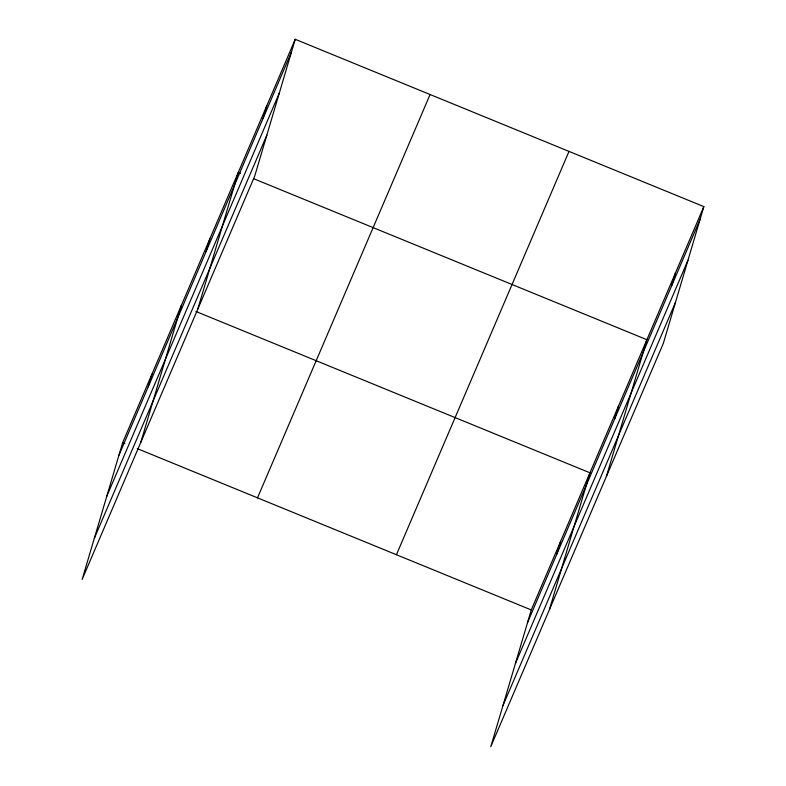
<?xml version="1.0" encoding="UTF-8"?>
<svg xmlns="http://www.w3.org/2000/svg" width="786" height="786" viewBox="0 0 786 786"><rect width="100%" height="100%" fill="white"/><g stroke="black" fill="none" stroke-linecap="round" stroke-linejoin="round"><path stroke-width="1.18" d="M295.231 39.3L122.665 442.626L82.157 579.39L254.723 176.054L295.231 39.3L703.843 206.61L663.335 343.374L490.769 746.7L531.277 609.946L703.843 206.61M148.249 386.751L152.003 374.067M140.832 442.253L181.34 305.499M206.06 251.628L209.813 238.944M197.777 309.153L238.286 172.399L240.536 173.323M263.005 118.529L266.759 105.845M556.852 554.061L560.615 541.377M549.443 609.572L589.952 472.808L195.95 311.482M614.662 418.948L618.425 406.264M606.389 476.473L646.898 339.709L254.016 178.844M671.617 285.849L675.37 273.164M118.912 455.31L291.478 51.984M106.778 496.261L279.354 92.925M94.281 538.439L266.857 135.113M257.503 497.843L430.08 94.517M396.429 554.729L569.005 151.403M527.514 622.63L700.09 219.294M515.39 663.571L687.956 260.245M502.893 705.759L675.459 302.423M122.665 442.626L124.915 443.55M137.275 448.61L531.277 609.946"/></g></svg>
